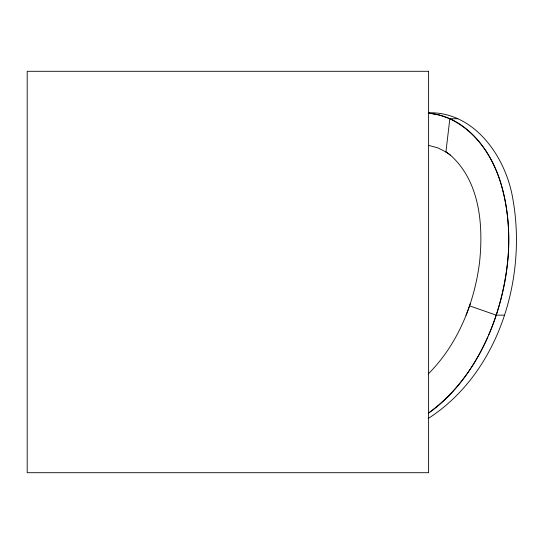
<?xml version="1.0" encoding="UTF-8"?>
<svg xmlns="http://www.w3.org/2000/svg" width="544" height="544" viewBox="0 0 544 544"><rect width="100%" height="100%" fill="white"/><g stroke="black" fill="none" stroke-linecap="round" stroke-linejoin="round"><path stroke-width="0.82" d="M428.312 373.898C457.749 344.42 474.164 303.804 479.482 262.922C483.514 225.896 480.155 181.859 450.684 155.394A58.575 50.728 90 0 0 445.93 151.96L449.834 118.728L439.681 115.138L428.93 113.152M428.223 418.479C498.644 373.211 527.231 278.494 512.815 198.771C506.029 157.304 474.626 111.425 428.339 112.778M488.736 334.852C508.273 289.02 515.066 236.647 502.214 188.102C493.224 152.83 467.31 116.382 428.203 113.145M487.812 336.967C474.538 366.622 455.185 394.461 428.332 413.304M428.257 413.175C477.938 377.189 503.071 315.377 508.164 255.707C511.727 205.442 499.256 143.072 449.834 118.728L457.864 118.728M504.274 315.153L496.244 315.153L469.533 305.857M428.74 145.432L437.75 147.832L445.93 151.96M445.318 151.572A58.385 50.565 90 0 1 450.684 155.394M470.281 303.647A191.304 165.675 -90 0 1 466.024 315.289M428.611 71.291L27.2 71.291L27.2 472.709L428.611 472.709L428.611 71.291"/></g></svg>
